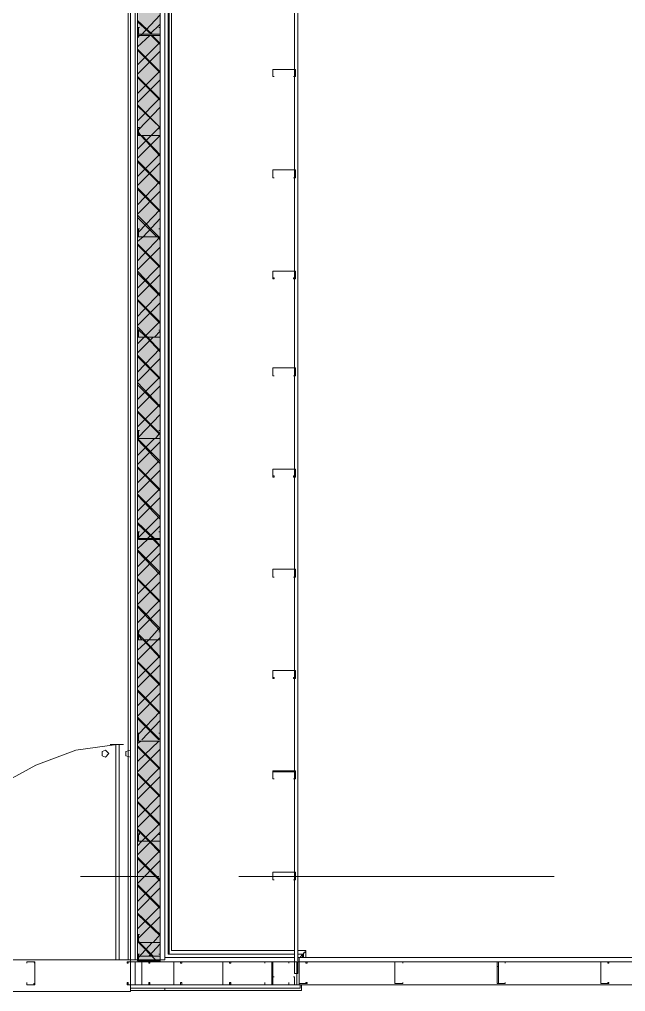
# Model space of a CAD drawing. Header units: metres. Extents: x 29 to 268, y -7 to 151.
# Drawn here: x 86.221 to 88.66, y 24.347 to 28.261 of the extents above; entities that cross this region are included whole.
import ezdxf

# ---------------------------------------------------------------- set-up
doc = ezdxf.new("R2010")
doc.units = ezdxf.units.M
doc.layers.add('PDF2_Geometry', color=7, linetype='Continuous', true_color=0xaaaaaa)
doc.layers.add('PDF2_Solid Fills', color=7, linetype='Continuous', true_color=0xffffff)

msp = doc.modelspace()

# ---------------------------------------------------------------- hatches: boundary and pattern name
at = {"layer": 'PDF2_Solid Fills', "lineweight": 0, "transparency": 33554559}
h = msp.add_hatch(color=256, dxfattribs=at)
h.paths.add_polyline_path([(86.7874, 31.0433), (86.7874, 34.5129), (86.7003, 34.5129), (86.7003, 31.0433)])
h.paths.add_polyline_path([(86.7874, 26.1666), (86.7003, 26.1666), (86.7003, 24.4753), (86.7874, 24.4753)])
h.paths.add_polyline_path([(86.7874, 28.197), (86.7003, 28.197), (86.7003, 26.1712), (86.7874, 26.1712)])
h.paths.add_polyline_path([(86.7874, 31.0388), (86.7003, 31.0388), (86.7003, 28.2016), (86.7874, 28.2016)])
h = msp.add_hatch(color=256, dxfattribs=at)
h.paths.add_polyline_path([(86.7874, 24.489), (86.7874, 31.0388), (86.7003, 31.0388), (86.7003, 24.489)])
h.paths.add_polyline_path([(86.7874, 33.0737), (86.7874, 34.4991), (86.7003, 34.4991), (86.7003, 33.0737)])
h.paths.add_polyline_path([(86.7874, 33.0692), (86.7003, 33.0692), (86.7003, 31.0433), (86.7874, 31.0433)])
h = msp.add_hatch(color=256, dxfattribs=at)
h.paths.add_polyline_path([(86.6957, 26.1712), (86.7003, 26.185), (86.6957, 26.185)])
h.paths.add_polyline_path([(86.7003, 26.1712), (86.7872, 26.1666), (86.7874, 26.1666), (86.7874, 26.1712)])

# ---------------------------------------------------------------- linework, layer by layer
at = {"layer": 'PDF2_Geometry', "lineweight": 0}
for points in [[(86.6957, 34.5129), (86.6682, 34.5129), (86.6682, 24.4753), (86.6957, 24.4753)], [(86.6957, 24.489), (86.6957, 24.4753), (86.6865, 24.4753), (86.6865, 34.5129), (86.6957, 34.5129), (86.6957, 34.4991), (86.7874, 34.4991), (86.7874, 24.489), (86.7003, 24.489)], [(86.7003, 24.4753), (86.7874, 24.4753), (86.8057, 24.4753), (86.8057, 34.5129), (86.7874, 34.5129), (86.7003, 34.5129)], [(86.7003, 34.5129), (86.7874, 34.5129), (86.7003, 34.5129), (86.7874, 34.5129), (86.8057, 34.5129), (86.8057, 24.4753), (86.7874, 24.4753), (86.7003, 24.4753), (86.7874, 24.4753)], [(86.7003, 24.4753), (86.7874, 24.4753), (86.7874, 34.5129)], [(86.8057, 24.4753), (86.8057, 34.5129), (86.8057, 24.4753)], [(86.8194, 34.4121), (86.8194, 24.4982), (86.8194, 34.4121)], [(87.3282, 25.2316), (87.3282, 24.8282), (87.3282, 24.4662), (87.3282, 24.4203), (87.3374, 24.4203), (87.3419, 24.4203), (87.3419, 34.4259), (88.804, 34.4259), (88.804, 24.4936), (88.9094, 24.4936), (88.9094, 26.6341)], [(88.8178, 32.5237), (88.8178, 34.4442), (88.804, 34.4442), (87.3419, 34.4442), (87.3419, 34.4259), (87.3419, 24.4203)], [(86.6682, 29.407), (86.6682, 24.4753), (86.6682, 29.407)], [(86.6682, 29.407), (86.6682, 24.4753), (86.6682, 29.407)], [(87.3282, 28.8708), (87.3282, 28.4674), (87.3282, 28.0595), (87.3282, 27.6562), (87.3282, 27.2483), (87.3282, 26.8587), (87.3282, 26.4508), (87.3282, 26.0474), (87.3282, 25.6395), (87.3282, 25.2362)], [(86.7094, 28.197), (86.7874, 28.2796)], [(86.7553, 28.2016), (86.6957, 28.2566)], [(86.7507, 28.2016), (86.6957, 28.252)], [(86.7049, 28.2291), (86.7049, 28.2291)], [(86.7874, 28.2428), (86.7461, 28.2016)], [(86.7828, 28.2291), (86.7828, 28.2291)], [(86.7461, 28.197), (86.6957, 28.1512)], [(86.6957, 28.1878), (86.7049, 28.197)], [(86.7003, 28.2016), (86.7003, 28.2016)], [(86.7874, 28.1604), (86.7507, 28.197)], [(86.7874, 28.165), (86.7553, 28.197)], [(86.7874, 28.2016), (86.7874, 28.2016)], [(86.6957, 28.0778), (86.7874, 28.1696)], [(86.7874, 28.0504), (86.6957, 28.142)], [(86.7874, 28.0458), (86.6957, 28.1374)], [(86.7874, 28.1328), (86.6957, 28.0412)], [(86.6957, 27.9633), (86.7874, 28.0549)], [(86.7874, 27.9404), (86.6957, 28.032)], [(86.7874, 27.9358), (86.6957, 28.0274)], [(87.2457, 28.032), (87.2457, 28.032)], [(87.2457, 28.032), (87.2457, 28.032)], [(87.3236, 28.032), (87.3236, 28.032)], [(87.3236, 28.032), (87.3236, 28.032)], [(86.7874, 28.0183), (86.6957, 27.9266)], [(86.6957, 27.8533), (86.7874, 27.945)], [(86.6957, 27.9128), (86.7874, 27.8258), (86.6957, 27.9174)], [(86.7874, 27.9083), (86.7003, 27.8166)], [(86.6957, 27.7387), (86.7507, 27.7937), (86.7874, 27.8304)], [(86.7874, 27.7937), (86.6957, 27.702)], [(86.7874, 27.7112), (86.7094, 27.7937), (86.7003, 27.8074)], [(86.7049, 27.7937), (86.7003, 27.8028)], [(86.7003, 27.7937), (86.7003, 27.7937)], [(86.7874, 27.7158), (86.714, 27.7937)], [(86.7874, 27.7937), (86.7874, 27.7937)], [(86.7874, 27.7937), (86.7874, 27.7937)], [(86.6957, 27.6287), (86.7874, 27.7204)], [(86.7874, 27.6012), (86.6957, 27.6928)], [(86.7874, 27.5966), (86.6957, 27.6883)], [(86.7874, 27.6837), (86.6957, 27.592)], [(86.6957, 27.5141), (86.7874, 27.6104)], [(87.2457, 27.6241), (87.2457, 27.6241)], [(87.2457, 27.6241), (87.2457, 27.6241)], [(87.3236, 27.6241), (87.3236, 27.6241)], [(87.3236, 27.6241), (87.3236, 27.6241)], [(86.7874, 27.4912), (86.6957, 27.5828)], [(86.7874, 27.4866), (86.6957, 27.5783)], [(86.7874, 27.5691), (86.6957, 27.4774)], [(86.7003, 27.4041), (86.7874, 27.4958)], [(86.7874, 27.3766), (86.7828, 27.3858), (86.6957, 27.4728)], [(86.7736, 27.3858), (86.6957, 27.4637)], [(86.7874, 27.4591), (86.7186, 27.3858), (86.6957, 27.3674)], [(86.7049, 27.4178), (86.7049, 27.4178)], [(86.7828, 27.4178), (86.7828, 27.4178)], [(86.6957, 27.2895), (86.7874, 27.3858)], [(86.7874, 27.372), (86.7782, 27.3858)], [(86.7874, 27.2666), (86.6957, 27.3583)], [(86.7874, 27.262), (86.6957, 27.3537)], [(86.7874, 27.3446), (86.6957, 27.2528)], [(86.6957, 27.1795), (86.7874, 27.2712)], [(86.7874, 27.152), (86.6957, 27.2483)], [(86.7874, 27.1474), (86.6957, 27.2391)], [(86.7874, 27.2345), (86.6957, 27.1428)], [(86.6957, 27.065), (86.7874, 27.1612)], [(86.7874, 27.042), (86.6957, 27.1337)], [(86.7874, 27.0374), (86.6957, 27.1291)], [(86.7874, 27.12), (86.6957, 27.0282)], [(86.6957, 26.9549), (86.7232, 26.9824), (86.7874, 27.0466)], [(86.7874, 26.9274), (86.7369, 26.9824), (86.6957, 27.0237)], [(86.7874, 26.9228), (86.7324, 26.9824), (86.6957, 27.0145)], [(86.7049, 27.01), (86.7049, 27.01)], [(86.7828, 27.01), (86.7828, 27.01)], [(86.7598, 26.9824), (86.6957, 26.9182)], [(86.7003, 26.9824), (86.7003, 26.9824)], [(86.7874, 27.0054), (86.7644, 26.9824)], [(86.7874, 26.9824), (86.7874, 26.9824)], [(86.7874, 26.9824), (86.7874, 26.9824)], [(86.6957, 26.8404), (86.7874, 26.9366)], [(86.7874, 26.8174), (86.6957, 26.9091)], [(86.7874, 26.8128), (86.6957, 26.9045)], [(86.7874, 26.8954), (86.6957, 26.8037)], [(86.6957, 26.7304), (86.7874, 26.822)], [(87.2457, 26.8266), (87.2457, 26.8266)], [(87.2457, 26.8266), (87.2457, 26.8266)], [(87.3236, 26.8266), (87.3236, 26.8266)], [(87.3236, 26.8266), (87.3236, 26.8266)], [(86.7874, 26.7028), (86.6957, 26.7991)], [(86.7874, 26.6982), (86.6957, 26.79)], [(86.7874, 26.7854), (86.6957, 26.6937)], [(86.6957, 26.6204), (86.7874, 26.712)], [(86.7874, 26.5928), (86.6957, 26.6845)], [(86.7874, 26.5882), (86.6957, 26.6799)], [(86.7874, 26.6708), (86.7003, 26.5791)], [(86.7049, 26.6066), (86.7049, 26.6066)], [(86.769, 26.5745), (86.7874, 26.5974)], [(86.7828, 26.6066), (86.7828, 26.6066)], [(86.7874, 26.4828), (86.6957, 26.5745)], [(86.6957, 26.5058), (86.7644, 26.5745)], [(86.7874, 26.4737), (86.6957, 26.57)], [(86.7874, 26.5608), (86.6957, 26.4691)], [(86.7003, 26.5745), (86.7003, 26.5745)], [(86.7874, 26.5745), (86.7874, 26.5745)], [(86.7874, 26.5745), (86.7874, 26.5745)], [(86.6957, 26.3958), (86.7874, 26.4874)], [(86.7874, 26.3682), (86.6957, 26.46)], [(86.7874, 26.3637), (86.6957, 26.4554)], [(86.7874, 26.4462), (86.6957, 26.3545)], [(86.6957, 26.2812), (86.7874, 26.3728)], [(86.7874, 26.2582), (86.6957, 26.35)], [(86.7874, 26.2491), (86.6957, 26.3454)], [(86.7874, 26.3362), (86.6957, 26.2445)], [(86.6957, 26.1712), (86.7874, 26.2628)], [(86.7644, 26.1712), (86.6957, 26.2354)], [(86.7598, 26.1712), (86.6957, 26.2308)], [(86.7049, 26.1987), (86.7049, 26.1987)], [(86.7874, 26.2216), (86.7369, 26.1712)], [(86.7828, 26.1987), (86.7828, 26.1987)], [(86.7369, 26.1666), (86.6957, 26.1299)], [(86.6957, 26.0566), (86.7874, 26.1482)], [(86.7003, 26.1712), (86.7003, 26.1712)], [(86.7874, 26.1391), (86.7598, 26.1666)], [(86.7874, 26.1437), (86.7644, 26.1666)], [(86.7874, 26.1712), (86.7874, 26.1712)], [(86.7874, 26.0337), (86.6957, 26.1254)], [(86.7874, 26.0245), (86.6957, 26.1208)], [(86.7874, 26.1116), (86.6957, 26.0199)], [(86.6957, 25.9466), (86.7874, 26.0382)], [(86.7874, 25.9191), (86.6957, 26.0108)], [(86.7874, 25.9145), (86.6957, 26.0062)], [(86.7874, 25.997), (86.6957, 25.9054)], [(87.2457, 26.0154), (87.2457, 26.0154)], [(87.2457, 26.0154), (87.2457, 26.0154)], [(87.3236, 26.0154), (87.3236, 26.0154)], [(87.3236, 26.0154), (87.3236, 26.0154)], [(86.6957, 25.832), (86.7874, 25.9236)], [(86.7874, 25.8091), (86.6957, 25.9008)], [(86.7874, 25.7999), (86.6957, 25.8962)], [(86.7874, 25.887), (86.6957, 25.7954)], [(86.6957, 25.722), (86.7415, 25.7632), (86.7874, 25.8137)], [(86.7049, 25.7954), (86.7049, 25.7954)], [(86.7828, 25.7954), (86.7828, 25.7954)], [(86.7874, 25.7724), (86.7782, 25.7632), (86.6957, 25.6808)], [(86.7874, 25.6945), (86.7232, 25.7632), (86.7003, 25.7862)], [(86.714, 25.7632), (86.7003, 25.7816)], [(86.7003, 25.7632), (86.7003, 25.7632)], [(86.7874, 25.6899), (86.7186, 25.7632)], [(86.7874, 25.7632), (86.7874, 25.7632)], [(86.7874, 25.7632), (86.7874, 25.7632)], [(86.6957, 25.6074), (86.7874, 25.6991)], [(86.7874, 25.5845), (86.6957, 25.6762)], [(86.7874, 25.5799), (86.6957, 25.6716)], [(86.7874, 25.6624), (86.6957, 25.5708)], [(86.6957, 25.4974), (86.7874, 25.5891)], [(86.7874, 25.4699), (86.6957, 25.5616)], [(86.7874, 25.4654), (86.6957, 25.557)], [(86.7874, 25.5478), (86.6957, 25.4562)], [(86.7874, 25.3599), (86.6957, 25.4516)], [(86.7828, 25.3599), (86.6957, 25.447)], [(86.7003, 25.3828), (86.7874, 25.4745)], [(86.7874, 25.4378), (86.714, 25.3599)], [(86.7049, 25.3874), (86.7049, 25.3874)], [(86.7828, 25.3874), (86.7828, 25.3874)], [(86.1228, 25.1628), (86.1365, 25.1766), (86.2878, 25.2591), (86.4482, 25.3186), (86.6132, 25.3416)], [(86.5857, 25.3416), (86.6406, 25.3416)], [(86.6086, 25.3416), (86.6086, 24.4753)], [(86.6224, 24.4753), (86.6224, 25.3416)], [(86.7094, 25.3554), (86.6957, 25.3462)], [(86.6957, 25.2728), (86.7828, 25.3554)], [(86.7874, 25.2454), (86.6957, 25.337)], [(86.7874, 25.2408), (86.6957, 25.3324)], [(86.7874, 25.3599), (86.7874, 25.3599)], [(86.7874, 25.3554), (86.7874, 25.3554)], [(86.6682, 25.3186), (86.6498, 25.3141), (86.6498, 25.2958), (86.6682, 25.2912)], [(86.7874, 25.3232), (86.6957, 25.2316)], [(86.6957, 25.1582), (86.7874, 25.2499)], [(86.7874, 25.1354), (86.6957, 25.227)], [(86.7874, 25.1308), (86.6957, 25.2224)], [(86.7874, 25.2132), (86.6957, 25.1216)], [(87.2457, 25.2041), (87.2457, 25.2041)], [(87.2457, 25.2041), (87.2457, 25.2041)], [(87.3236, 25.2041), (87.3236, 25.2041)], [(87.3236, 25.2041), (87.3236, 25.2041)], [(78.8856, 24.347), (78.2256, 24.347), (86.6682, 24.347), (86.6682, 24.3745), (86.6682, 24.4662), (86.6682, 24.4753), (83.8586, 24.4753), (83.8586, 25.1354), (83.8586, 24.4753), (83.8586, 25.1354)], [(86.6957, 25.0482), (86.7874, 25.1399)], [(86.7874, 25.0208), (86.6957, 25.1124)], [(86.7874, 25.0162), (86.6957, 25.1078)], [(86.7874, 25.0986), (86.6957, 25.007)], [(86.6957, 24.9336), (86.714, 24.952), (86.7874, 25.0254)], [(86.7874, 24.9108), (86.7461, 24.952), (86.6957, 25.0024)], [(86.7874, 24.9062), (86.7415, 24.952), (86.6957, 24.9978)], [(86.7874, 24.9887), (86.7507, 24.952), (86.6957, 24.897)], [(86.7003, 24.952), (86.7003, 24.952)], [(86.7874, 24.952), (86.7874, 24.952)], [(86.7874, 24.952), (86.7874, 24.952)], [(86.6957, 24.8236), (86.7874, 24.9154)], [(86.7874, 24.7962), (86.6957, 24.8878)], [(86.7874, 24.7916), (86.6957, 24.8832)], [(86.7874, 24.8741), (86.6957, 24.7824)], [(86.7828, 24.8099), (86.4665, 24.8099)], [(86.6957, 24.7091), (86.7874, 24.8008)], [(86.7874, 24.6862), (86.6957, 24.7778)], [(88.3732, 24.8099), (87.1036, 24.8099)], [(87.2457, 24.7962), (87.2457, 24.7962)], [(87.2457, 24.7962), (87.2457, 24.7962)], [(87.3236, 24.7962), (87.3236, 24.7962)], [(87.3236, 24.7962), (87.3236, 24.7962)], [(86.7874, 24.6816), (86.6957, 24.7732)], [(86.7874, 24.764), (86.6957, 24.6724)], [(86.6957, 24.599), (86.7874, 24.6908)], [(86.7598, 24.5441), (86.7874, 24.5762), (86.6957, 24.6632)], [(86.7874, 24.5716), (86.6957, 24.6586)], [(86.7874, 24.6495), (86.7003, 24.5624)], [(86.7598, 24.489), (86.7049, 24.5441), (86.7003, 24.5532)], [(86.7003, 24.4845), (86.7553, 24.5441)], [(86.769, 24.4753), (86.7003, 24.5441)], [(86.7049, 24.5762), (86.7049, 24.5762)], [(86.7828, 24.5762), (86.7828, 24.5762)], [(86.7874, 24.5395), (86.7415, 24.489)], [(86.6819, 24.3516), (86.6682, 24.3516), (87.3557, 24.3516), (87.3557, 24.3745), (87.3557, 24.3516), (86.6682, 24.3516), (86.6682, 24.3608), (87.3511, 24.3608), (87.3511, 24.3745), (87.3282, 24.3745), (87.3511, 24.3745), (87.3511, 24.3608), (86.6682, 24.3608), (87.3511, 24.3608), (86.6682, 24.3608), (86.6682, 24.3745), (87.2411, 24.3745), (86.6682, 24.3745), (86.6682, 24.4662), (87.3282, 24.4662), (86.6682, 24.4662), (86.6682, 24.4845), (86.6682, 24.4662), (86.6682, 24.3745), (86.6682, 24.3608), (87.3511, 24.3608), (87.3511, 24.3745), (87.3511, 24.3608), (86.6682, 24.3608), (86.6682, 24.3516)], [(86.7003, 24.4708), (86.7003, 24.4708)], [(86.7049, 24.4982), (86.7049, 24.4982)], [(86.7828, 24.4982), (86.7828, 24.4982)], [(86.7874, 24.4708), (86.7874, 24.4708)], [(86.8424, 24.4662), (86.8424, 24.4662)], [(86.8424, 24.4662), (86.8424, 24.4662)], [(86.8424, 24.4662), (86.8424, 24.4662)], [(86.8424, 24.4662), (86.8424, 24.4662)], [(87.2365, 24.4662), (87.2365, 24.4662)], [(87.3374, 24.4662), (87.3374, 24.4662)], [(87.3374, 24.4662), (87.3374, 24.4662)], [(88.859, 24.4662), (87.3465, 24.4662), (87.3419, 24.4662), (87.3465, 24.4662)], [(88.8361, 24.3745), (88.859, 24.3745), (88.859, 24.4845), (87.3465, 24.4845), (87.3465, 24.3745), (88.8086, 24.3745)], [(87.209, 24.4616), (87.209, 24.4616)], [(87.3053, 24.4616), (87.3053, 24.4616)], [(87.2457, 24.4066), (87.2457, 24.4066)], [(87.2457, 24.4066), (87.2457, 24.4066)], [(87.3236, 24.4066), (87.3236, 24.4066)], [(87.3236, 24.4066), (87.3236, 24.4066)], [(86.6682, 24.3608), (86.6682, 24.3608)], [(86.8057, 24.3516), (86.8057, 24.3608), (86.8057, 24.3516)], [(87.209, 24.3836), (87.209, 24.3836)], [(87.3053, 24.3836), (87.3053, 24.3836)], [(87.3511, 24.3608), (87.3511, 24.3608)]]:
    msp.add_lwpolyline(points, dxfattribs=at)
for points in [[(86.6682, 34.5129), (86.6682, 24.4753), (86.6865, 24.4753), (86.6865, 34.5129)], [(86.6957, 34.5129), (86.6865, 34.5129), (86.6865, 24.4753), (86.6957, 24.4753)], [(86.6957, 24.4753), (86.6957, 24.489), (86.6957, 34.4991), (86.6957, 34.5129)], [(86.8057, 34.5129), (86.7874, 34.5129), (86.7874, 24.4753), (86.8057, 24.4753)], [(86.8057, 34.4259), (86.8057, 24.4845), (87.3282, 24.4845), (86.8057, 24.4845), (87.3282, 24.4845), (86.8057, 24.4845), (87.3282, 24.4845), (86.8057, 24.4845), (86.8057, 34.4259), (87.3282, 34.4259), (86.8057, 34.4259), (87.3282, 34.4259), (86.8057, 34.4259), (87.3282, 34.4259)], [(86.8194, 34.4121), (87.3282, 34.4121), (86.8194, 34.4121), (87.3282, 34.4121), (86.8194, 34.4121), (87.3282, 34.4121), (86.8194, 34.4121), (86.8194, 24.4982), (87.3282, 24.4982), (86.8194, 24.4982), (87.3282, 24.4982), (86.8194, 24.4982), (87.3282, 24.4982), (86.8194, 24.4982)], [(86.8194, 24.4982), (86.8194, 34.4121), (87.3282, 34.4121), (86.8194, 34.4121), (86.8194, 24.4982), (87.3282, 24.4982)], [(86.824, 34.4121), (86.824, 24.4982)], [(86.8332, 34.4029), (86.8332, 24.512), (87.3282, 24.512), (86.8332, 24.512), (86.8332, 34.4029), (87.3282, 34.4029)], [(86.659, 29.407), (86.659, 24.4753)], [(86.659, 29.407), (86.659, 24.4753)], [(86.6682, 29.407), (86.6682, 24.4753), (86.6682, 29.407), (86.6682, 24.5349)], [(86.7874, 28.2016), (86.7874, 28.197), (86.7003, 28.197), (86.6957, 28.2016), (86.6957, 28.2291), (86.7049, 28.2291), (86.7003, 28.2291), (86.7003, 28.2016), (86.7874, 28.2016), (86.7874, 28.2291)], [(86.7828, 28.2291), (86.7874, 28.2291)], [(87.2411, 28.0595), (87.2457, 28.0595), (87.3282, 28.0595), (87.3328, 28.0595), (87.3328, 28.032), (87.3236, 28.032), (87.3328, 28.032), (87.3328, 28.0595), (87.3282, 28.0595), (87.2457, 28.0595), (87.2411, 28.0595), (87.2411, 28.032)], [(87.2411, 28.0595), (87.2457, 28.0595), (87.3282, 28.0595), (87.3328, 28.0595), (87.3328, 28.032), (87.3236, 28.032), (87.3328, 28.032), (87.3328, 28.0595), (87.3282, 28.0595), (87.2457, 28.0595), (87.2411, 28.0595), (87.2411, 28.032)], [(87.2457, 28.032), (87.2411, 28.032)], [(87.2457, 28.032), (87.2411, 28.032)], [(86.7874, 27.7937), (86.7003, 27.7937), (86.6957, 27.7937), (86.6957, 27.8258), (86.7049, 27.8258), (86.7049, 27.8212), (86.7003, 27.8212), (86.7003, 27.7937), (86.7874, 27.7937), (86.7874, 27.8212), (86.7828, 27.8212), (86.7828, 27.8258), (86.7874, 27.8258)], [(87.2411, 27.6516), (87.2411, 27.6562), (87.2457, 27.6562), (87.3282, 27.6562), (87.3328, 27.6562), (87.3328, 27.6516), (87.3328, 27.6241), (87.3236, 27.6241), (87.3328, 27.6241), (87.3328, 27.6516), (87.3282, 27.6562), (87.2457, 27.6562), (87.2411, 27.6562), (87.2411, 27.6516), (87.2411, 27.6241)], [(87.2411, 27.6516), (87.2411, 27.6562), (87.2457, 27.6562), (87.3282, 27.6562), (87.3328, 27.6562), (87.3328, 27.6516), (87.3328, 27.6241), (87.3236, 27.6241), (87.3328, 27.6241), (87.3328, 27.6516), (87.3282, 27.6562), (87.2457, 27.6562), (87.2411, 27.6562), (87.2411, 27.6516), (87.2411, 27.6241)], [(87.2457, 27.6241), (87.2411, 27.6241)], [(87.2457, 27.6241), (87.2411, 27.6241)], [(86.7874, 27.3904), (86.7874, 27.3858), (86.7003, 27.3858), (86.6957, 27.3904), (86.6957, 27.4178), (86.7049, 27.4178), (86.7003, 27.4178), (86.7003, 27.3904), (86.7003, 27.3858), (86.7874, 27.3858), (86.7874, 27.3904), (86.7874, 27.4178)], [(86.7828, 27.4178), (86.7874, 27.4178)], [(87.2411, 27.2483), (87.2457, 27.2483), (87.3282, 27.2483), (87.3328, 27.2483), (87.3328, 27.2162), (87.3236, 27.2162), (87.3236, 27.2208), (87.3328, 27.2208), (87.3328, 27.2483), (87.3282, 27.2483), (87.2457, 27.2483), (87.2411, 27.2483), (87.2411, 27.2208), (87.2457, 27.2208), (87.2457, 27.2162), (87.2411, 27.2162)], [(87.2411, 27.2483), (87.2457, 27.2483), (87.3282, 27.2483), (87.3328, 27.2483), (87.3328, 27.2162), (87.3236, 27.2162), (87.3236, 27.2208), (87.3328, 27.2208), (87.3328, 27.2483), (87.3282, 27.2483), (87.2457, 27.2483), (87.2411, 27.2483), (87.2411, 27.2208), (87.2457, 27.2208), (87.2457, 27.2162), (87.2411, 27.2162)], [(86.7874, 26.9824), (86.7003, 26.9824), (86.6957, 26.9824), (86.6957, 27.01), (86.7049, 27.01), (86.7003, 27.01), (86.7003, 26.9824), (86.7874, 26.9824), (86.7874, 27.01)], [(86.7828, 27.01), (86.7874, 27.01)], [(87.2411, 26.8587), (87.2457, 26.8587), (87.3282, 26.8587), (87.3328, 26.8587), (87.3328, 26.8266), (87.3236, 26.8266), (87.3328, 26.8266), (87.3328, 26.8587), (87.3282, 26.8587), (87.2457, 26.8587), (87.2411, 26.8587), (87.2411, 26.8266)], [(87.2411, 26.8587), (87.2457, 26.8587), (87.3282, 26.8587), (87.3328, 26.8587), (87.3328, 26.8266), (87.3236, 26.8266), (87.3328, 26.8266), (87.3328, 26.8587), (87.3282, 26.8587), (87.2457, 26.8587), (87.2411, 26.8587), (87.2411, 26.8266)], [(87.2457, 26.8266), (87.2411, 26.8266)], [(87.2457, 26.8266), (87.2411, 26.8266)], [(86.7874, 26.5745), (86.7003, 26.5745), (86.6957, 26.5745), (86.6957, 26.6066), (86.7049, 26.6066), (86.7003, 26.6066), (86.7003, 26.5745), (86.7874, 26.5745), (86.7874, 26.6066)], [(86.7828, 26.6066), (86.7874, 26.6066)], [(87.2411, 26.4508), (87.2457, 26.4508), (87.3282, 26.4508), (87.3328, 26.4508), (87.3328, 26.4187), (87.3236, 26.4187), (87.3236, 26.4232), (87.3328, 26.4232), (87.3328, 26.4508), (87.3282, 26.4508), (87.2457, 26.4508), (87.2411, 26.4508), (87.2411, 26.4232), (87.2457, 26.4232), (87.2457, 26.4187), (87.2411, 26.4187)], [(87.2411, 26.4508), (87.2457, 26.4508), (87.3282, 26.4508), (87.3328, 26.4508), (87.3328, 26.4187), (87.3236, 26.4187), (87.3236, 26.4232), (87.3328, 26.4232), (87.3328, 26.4508), (87.3282, 26.4508), (87.2457, 26.4508), (87.2411, 26.4508), (87.2411, 26.4232), (87.2457, 26.4232), (87.2457, 26.4187), (87.2411, 26.4187)], [(86.7874, 26.1712), (86.7874, 26.1666), (86.7003, 26.1666), (86.7003, 26.1712), (86.6957, 26.1712), (86.6957, 26.1987), (86.7049, 26.1987), (86.7003, 26.1987), (86.7003, 26.1712), (86.7874, 26.1712), (86.7874, 26.1987)], [(86.7828, 26.1987), (86.7874, 26.1987)], [(87.2411, 26.0428), (87.2411, 26.0474), (87.2457, 26.0474), (87.3282, 26.0474), (87.3328, 26.0474), (87.3328, 26.0428), (87.3328, 26.0154), (87.3236, 26.0154), (87.3328, 26.0154), (87.3328, 26.0428), (87.3282, 26.0474), (87.2457, 26.0474), (87.2411, 26.0474), (87.2411, 26.0428), (87.2411, 26.0154)], [(87.2411, 26.0428), (87.2411, 26.0474), (87.2457, 26.0474), (87.3282, 26.0474), (87.3328, 26.0474), (87.3328, 26.0428), (87.3328, 26.0154), (87.3236, 26.0154), (87.3328, 26.0154), (87.3328, 26.0428), (87.3282, 26.0474), (87.2457, 26.0474), (87.2411, 26.0474), (87.2411, 26.0428), (87.2411, 26.0154)], [(87.2457, 26.0154), (87.2411, 26.0154)], [(87.2457, 26.0154), (87.2411, 26.0154)], [(86.7874, 25.7632), (86.7003, 25.7632), (86.6957, 25.7632), (86.6957, 25.7954), (86.7049, 25.7954), (86.7003, 25.7954), (86.7003, 25.7632), (86.7874, 25.7632), (86.7874, 25.7954)], [(86.7828, 25.7954), (86.7874, 25.7954)], [(87.2411, 25.6395), (87.2457, 25.6395), (87.3282, 25.6395), (87.3328, 25.6395), (87.3328, 25.6074), (87.3236, 25.6074), (87.3236, 25.612), (87.3328, 25.612), (87.3328, 25.6395), (87.3282, 25.6395), (87.2457, 25.6395), (87.2411, 25.6395), (87.2411, 25.612), (87.2457, 25.612), (87.2457, 25.6074), (87.2411, 25.6074)], [(87.2411, 25.6395), (87.2457, 25.6395), (87.3282, 25.6395), (87.3328, 25.6395), (87.3328, 25.6074), (87.3236, 25.6074), (87.3236, 25.612), (87.3328, 25.612), (87.3328, 25.6395), (87.3282, 25.6395), (87.2457, 25.6395), (87.2411, 25.6395), (87.2411, 25.612), (87.2457, 25.612), (87.2457, 25.6074), (87.2411, 25.6074)], [(86.7874, 25.3599), (86.7874, 25.3554), (86.7003, 25.3554), (86.6957, 25.3599), (86.6957, 25.3874), (86.7049, 25.3874), (86.7003, 25.3874), (86.7003, 25.3599), (86.7003, 25.3554), (86.7874, 25.3554), (86.7874, 25.3599), (86.7874, 25.3874)], [(86.7828, 25.3874), (86.7874, 25.3874)], [(86.5811, 25.3049), (86.5674, 25.2912), (86.5536, 25.2958), (86.5536, 25.3141), (86.5674, 25.3186)], [(87.2411, 25.2316), (87.2411, 25.2362), (87.2457, 25.2362), (87.3282, 25.2362), (87.3328, 25.2362), (87.3328, 25.2316), (87.3328, 25.2041), (87.3236, 25.2041), (87.3328, 25.2041), (87.3328, 25.2316), (87.3282, 25.2316), (87.2457, 25.2316), (87.2411, 25.2316), (87.2411, 25.2041)], [(87.2411, 25.2316), (87.2411, 25.2362), (87.2457, 25.2362), (87.3282, 25.2362), (87.3328, 25.2362), (87.3328, 25.2316), (87.3328, 25.2041), (87.3236, 25.2041), (87.3328, 25.2041), (87.3328, 25.2316), (87.3282, 25.2316), (87.2457, 25.2316), (87.2411, 25.2316), (87.2411, 25.2041)], [(87.2457, 25.2041), (87.2411, 25.2041)], [(87.2457, 25.2041), (87.2411, 25.2041)], [(86.7874, 24.952), (86.7003, 24.952), (86.6957, 24.952), (86.6957, 24.9841), (86.7049, 24.9841), (86.7049, 24.9795), (86.7003, 24.9795), (86.7003, 24.952), (86.7874, 24.952), (86.7874, 24.9795), (86.7828, 24.9795), (86.7828, 24.9841), (86.7874, 24.9841)], [(87.2411, 24.8282), (87.2457, 24.8282), (87.3282, 24.8282), (87.3328, 24.8282), (87.3328, 24.7962), (87.3236, 24.7962), (87.3328, 24.7962), (87.3328, 24.8282), (87.3282, 24.8282), (87.2457, 24.8282), (87.2411, 24.8282), (87.2411, 24.7962)], [(87.2411, 24.8282), (87.2457, 24.8282), (87.3282, 24.8282), (87.3328, 24.8282), (87.3328, 24.7962), (87.3236, 24.7962), (87.3328, 24.7962), (87.3328, 24.8282), (87.3282, 24.8282), (87.2457, 24.8282), (87.2411, 24.8282), (87.2411, 24.7962)], [(87.2457, 24.7962), (87.2411, 24.7962)], [(87.2457, 24.7962), (87.2411, 24.7962)], [(86.7874, 24.5486), (86.7874, 24.5441), (86.7003, 24.5441), (86.6957, 24.5486), (86.6957, 24.5762), (86.7049, 24.5762), (86.7003, 24.5762), (86.7003, 24.5486), (86.7003, 24.5441), (86.7874, 24.5441), (86.7874, 24.5486), (86.7874, 24.5762)], [(86.7828, 24.5762), (86.7874, 24.5762)], [(87.3511, 24.4845), (87.3603, 24.4982), (87.3603, 24.4845), (87.3603, 24.4982), (87.3419, 24.4982), (87.3648, 24.4982), (87.3419, 24.4982), (87.3648, 24.4982), (87.3648, 24.4845), (87.3648, 24.4982), (87.3648, 24.4845), (87.3648, 24.4982), (87.3648, 24.5028), (87.3694, 24.5028), (87.3694, 24.5074), (87.374, 24.5074), (87.374, 24.512), (87.3419, 24.512), (87.374, 24.512), (87.374, 24.5074), (87.3694, 24.5074), (87.3694, 24.5028), (87.3648, 24.5028), (87.3648, 24.4982), (87.3648, 24.4845), (87.3648, 24.4982), (87.3648, 24.4845), (87.3648, 24.4982), (87.3419, 24.4982), (87.3648, 24.4982), (87.3419, 24.4982), (87.3603, 24.4982), (87.3511, 24.4845), (87.3419, 24.4845)], [(87.374, 24.512), (87.374, 24.4845)], [(86.2511, 24.3745), (86.2786, 24.3745), (86.2832, 24.3745), (86.2832, 24.379), (86.2832, 24.4616), (86.2832, 24.4662), (86.2786, 24.4662), (86.2511, 24.4662), (86.2511, 24.4616), (86.2511, 24.4662), (86.2786, 24.4662), (86.2832, 24.4616), (86.2832, 24.379), (86.2786, 24.379), (86.2786, 24.3745), (86.2511, 24.3745), (86.2511, 24.3836)], [(86.2511, 24.3745), (86.2786, 24.3745), (86.2832, 24.3745), (86.2832, 24.379), (86.2832, 24.4616), (86.2832, 24.4662), (86.2786, 24.4662), (86.2511, 24.4662), (86.2511, 24.4616), (86.2511, 24.4662), (86.2786, 24.4662), (86.2832, 24.4616), (86.2832, 24.379), (86.2786, 24.379), (86.2786, 24.3745), (86.2511, 24.3745), (86.2511, 24.3836)], [(86.6544, 24.3745), (86.6865, 24.3745), (86.6865, 24.379), (86.6865, 24.4616), (86.6865, 24.4662), (86.6544, 24.4662), (86.6544, 24.4616), (86.659, 24.4616), (86.659, 24.4662), (86.6865, 24.4662), (86.6865, 24.4616), (86.6865, 24.379), (86.6865, 24.3745), (86.659, 24.3745), (86.659, 24.3836), (86.6544, 24.3836)], [(86.6544, 24.3745), (86.6865, 24.3745), (86.6865, 24.379), (86.6865, 24.4616), (86.6865, 24.4662), (86.6544, 24.4662), (86.6544, 24.4616), (86.659, 24.4616), (86.659, 24.4662), (86.6865, 24.4662), (86.6865, 24.4616), (86.6865, 24.379), (86.6865, 24.3745), (86.659, 24.3745), (86.659, 24.3836), (86.6544, 24.3836)], [(86.7874, 24.4708), (86.7874, 24.4662), (86.7003, 24.4662), (86.7003, 24.4708), (86.6957, 24.4708), (86.6957, 24.4982), (86.7049, 24.4982), (86.7003, 24.4982), (86.7003, 24.4708), (86.7874, 24.4708), (86.7874, 24.4982)], [(86.7461, 24.4662), (86.714, 24.4662), (86.714, 24.379), (86.714, 24.3745), (86.7461, 24.3745), (86.7461, 24.3836), (86.7415, 24.3836), (86.7415, 24.3745), (86.714, 24.3745), (86.714, 24.379), (86.714, 24.4662), (86.7415, 24.4662), (86.7415, 24.4616), (86.7461, 24.4616)], [(86.7828, 24.4982), (86.7874, 24.4982)], [(86.8424, 24.3745), (86.8424, 24.379), (86.8424, 24.4662), (86.8745, 24.4662), (86.8745, 24.4616), (86.8699, 24.4616), (86.8699, 24.4662), (86.8424, 24.4662), (86.8424, 24.379), (86.8424, 24.3745), (86.8699, 24.3745), (86.8699, 24.3836), (86.8745, 24.3836), (86.8745, 24.3745)], [(86.8424, 24.3745), (86.8424, 24.379), (86.8424, 24.4662), (86.8745, 24.4662), (86.8745, 24.4616), (86.8699, 24.4616), (86.8699, 24.4662), (86.8424, 24.4662), (86.8424, 24.379), (86.8424, 24.3745), (86.8699, 24.3745), (86.8699, 24.3836), (86.8745, 24.3836), (86.8745, 24.3745)], [(87.0715, 24.4662), (87.0394, 24.4662), (87.0394, 24.379), (87.0394, 24.3745), (87.0715, 24.3745), (87.0715, 24.3836), (87.0669, 24.3836), (87.0669, 24.3745), (87.0394, 24.3745), (87.0394, 24.379), (87.0394, 24.4662), (87.0669, 24.4662), (87.0669, 24.4616), (87.0715, 24.4616)], [(87.209, 24.4616), (87.209, 24.4662)], [(87.2365, 24.4662), (87.2411, 24.4662), (87.2411, 24.379), (87.2365, 24.3745), (87.209, 24.3745), (87.209, 24.3836), (87.209, 24.3745), (87.2365, 24.3745), (87.2365, 24.379), (87.2365, 24.4662), (87.209, 24.4662)], [(87.3053, 24.4616), (87.3053, 24.4662)], [(87.3374, 24.4662), (87.3374, 24.379), (87.3374, 24.3745), (87.3053, 24.3745), (87.3053, 24.3836), (87.3053, 24.3745), (87.3374, 24.3745), (87.3374, 24.379), (87.3374, 24.4662), (87.3053, 24.4662)], [(87.3419, 24.4845), (87.3465, 24.4845), (87.3419, 24.4845), (87.3511, 24.4845)], [(87.3786, 24.4662), (87.3465, 24.4662), (87.3465, 24.379), (87.3786, 24.379), (87.3786, 24.3836), (87.374, 24.3836), (87.374, 24.379), (87.3465, 24.379), (87.3465, 24.4662), (87.374, 24.4662), (87.374, 24.4616), (87.3786, 24.4616)], [(87.7636, 24.4662), (87.7315, 24.4662), (87.7315, 24.379), (87.7636, 24.379), (87.7636, 24.3836), (87.7636, 24.379), (87.7315, 24.379), (87.7315, 24.4662), (87.7636, 24.4662), (87.7636, 24.4616)], [(88.1761, 24.4662), (88.1486, 24.4662), (88.144, 24.4662), (88.144, 24.379), (88.1486, 24.379), (88.1761, 24.379), (88.1761, 24.3836), (88.1761, 24.379), (88.1486, 24.379), (88.1486, 24.4662), (88.1761, 24.4662), (88.1761, 24.4616)], [(88.5932, 24.4662), (88.5611, 24.4662), (88.5611, 24.379), (88.5932, 24.379), (88.5932, 24.3836), (88.5886, 24.3836), (88.5886, 24.379), (88.5611, 24.379), (88.5611, 24.4662), (88.5886, 24.4662), (88.5886, 24.4616), (88.5932, 24.4616)], [(87.3282, 24.379), (87.3282, 24.3745), (87.2411, 24.3745), (87.2365, 24.379), (87.2365, 24.4066), (87.2457, 24.4066), (87.2411, 24.4066), (87.2411, 24.379), (87.2411, 24.3745), (87.3282, 24.3745), (87.3282, 24.379), (87.3282, 24.4066)], [(87.3282, 24.379), (87.3282, 24.3745), (87.2411, 24.3745), (87.2365, 24.379), (87.2365, 24.4066), (87.2457, 24.4066), (87.2411, 24.4066), (87.2411, 24.379), (87.2411, 24.3745), (87.3282, 24.3745), (87.3282, 24.379), (87.3282, 24.4066)], [(87.3236, 24.4066), (87.3282, 24.4066)], [(87.3236, 24.4066), (87.3282, 24.4066)]]:
    msp.add_lwpolyline(points, close=True, dxfattribs=at)
at = {"layer": 'PDF2_Geometry', "color": 254, "lineweight": 0, "true_color": 0xd2d2d2}
for points in [[(87.3328, 28.0366), (87.3328, 28.0366)], [(87.3328, 28.0366), (87.3328, 28.0366)], [(87.3282, 27.6562), (87.3282, 27.6562)], [(87.3282, 27.6562), (87.3282, 27.6562)], [(86.6957, 27.4041), (86.7003, 27.4041)], [(86.7782, 26.9824), (86.7782, 26.9824)], [(86.7874, 26.9916), (86.7874, 26.9916)], [(86.7828, 26.6066), (86.7828, 26.6066)], [(86.7507, 26.5745), (86.7553, 26.5745)], [(87.2549, 26.4508), (87.2549, 26.4508)], [(87.2549, 26.4508), (87.2549, 26.4508)], [(87.3328, 26.0245), (87.3328, 26.0245)], [(87.3328, 26.0245), (87.3328, 26.0245)], [(87.3282, 25.6395), (87.3282, 25.6395)], [(87.3282, 25.6395), (87.3282, 25.6395)], [(86.7874, 24.9795), (86.7874, 24.9795)], [(86.7598, 24.952), (86.7598, 24.952)], [(86.7324, 24.5441), (86.7369, 24.5441)], [(86.274, 24.4662), (86.274, 24.4662)], [(86.274, 24.4662), (86.274, 24.4662)], [(86.7782, 24.4662), (86.7828, 24.4708)], [(86.7874, 24.4753), (86.7874, 24.4799)], [(88.167, 24.4662), (88.167, 24.4662)], [(87.2365, 24.4249), (87.2411, 24.4249)], [(88.144, 24.4478), (88.1486, 24.4478)], [(86.714, 24.402), (86.714, 24.402)], [(87.7315, 24.4158), (87.7315, 24.4158)], [(87.0669, 24.3745), (87.0715, 24.379)], [(88.5794, 24.379), (88.5794, 24.379)]]:
    msp.add_lwpolyline(points, dxfattribs=at)
msp.add_lwpolyline([(87.2411, 26.4416), (87.2411, 26.437)], close=True, dxfattribs=at)

doc.saveas('drawing.dxf')
